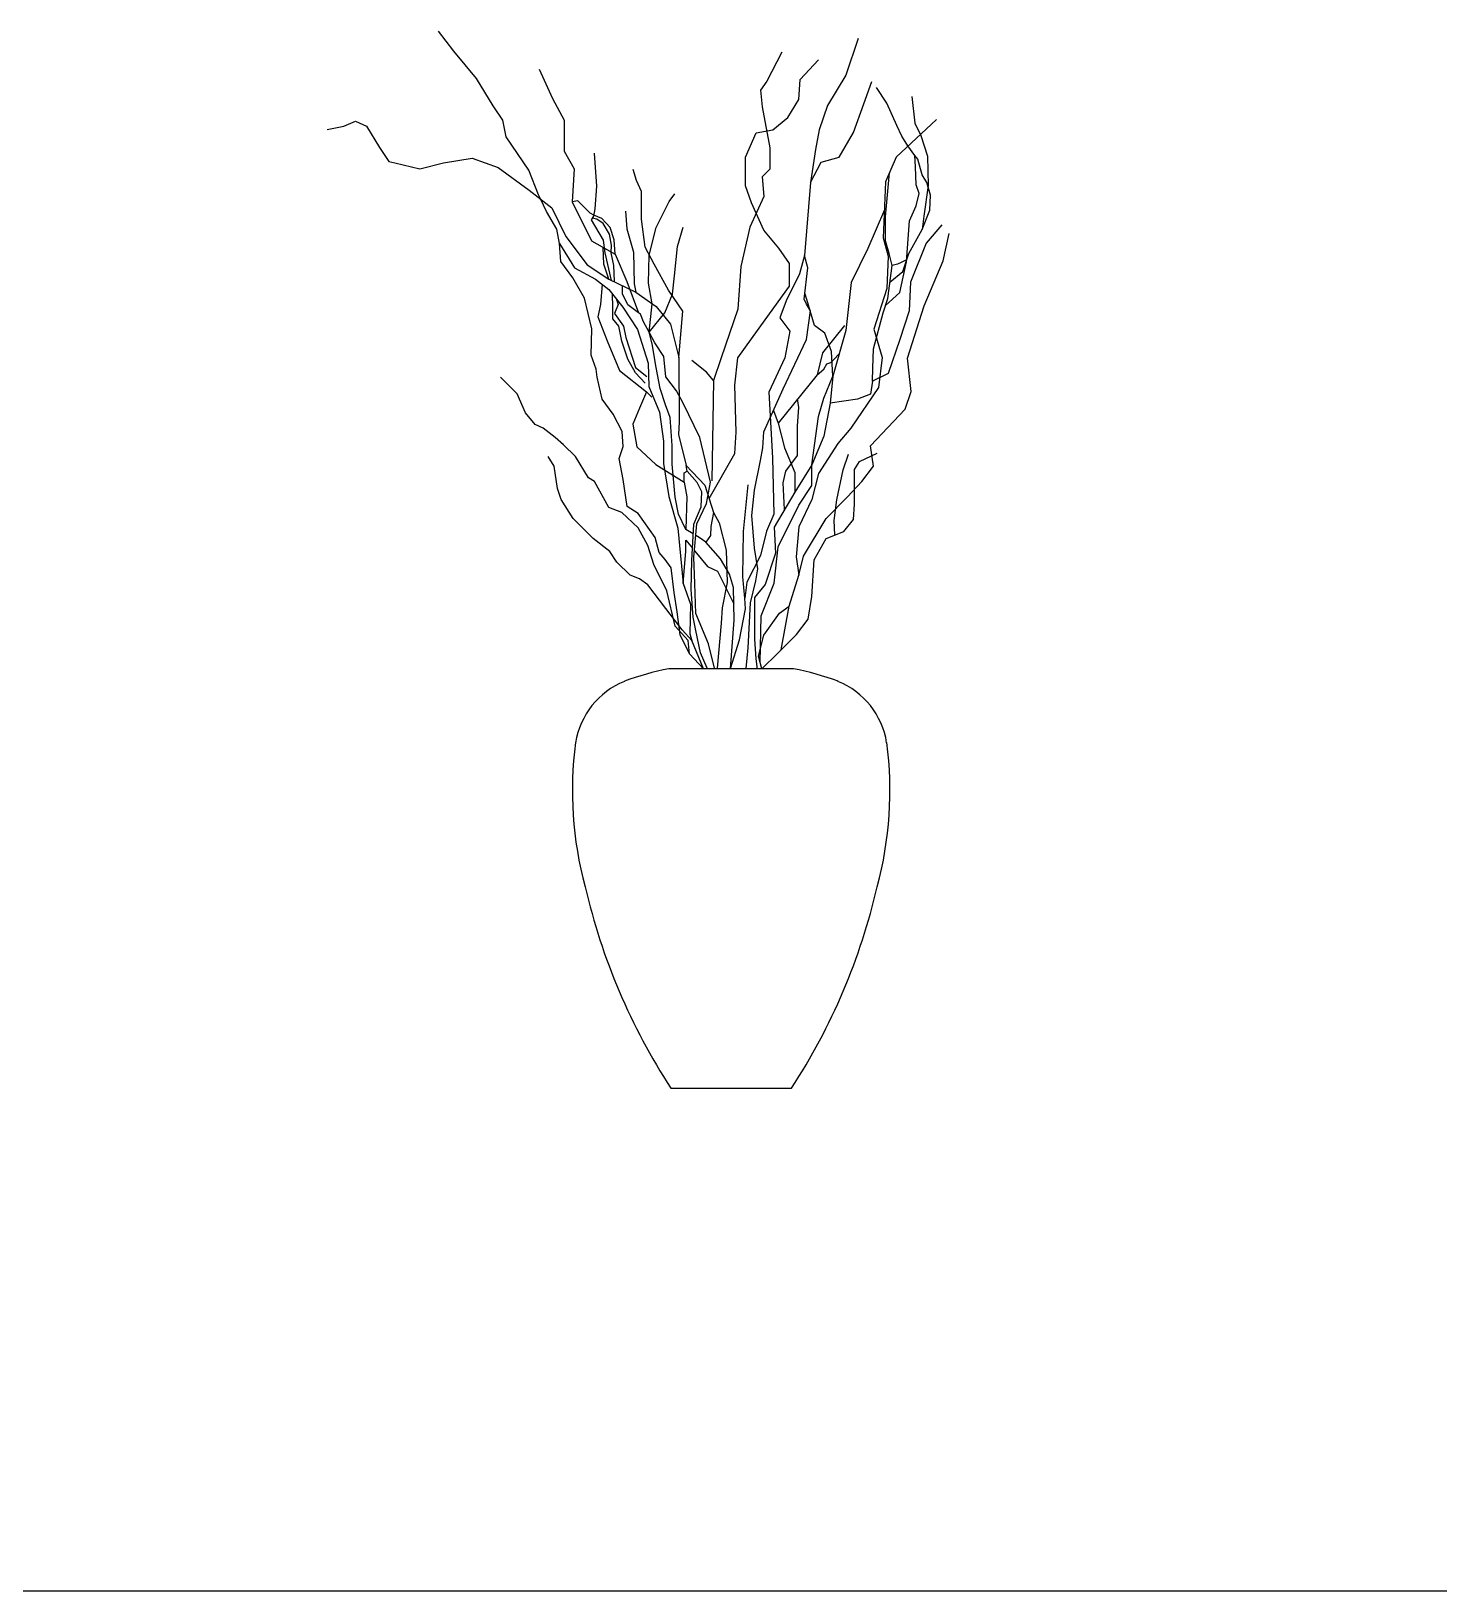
# Model space of a CAD drawing. Header units: millimetres. Extents: x 22565 to 38821, y 15578 to 26720.
# Drawn here: x 31566 to 32457, y 21360 to 22349 of the extents above; entities that cross this region are included whole.
import ezdxf

# ---------------------------------------------------------------- set-up
doc = ezdxf.new("R2010")
doc.units = ezdxf.units.MM
doc.layers.add('www.cad-blocks.net', color=7, linetype='Continuous')

# ---------------------------------------------------------------- blocks, each defined once
blk = doc.blocks.new('A$C0F066760')
for p, q in [((422.1, 379.7, 73.5), (309.4, 379.7, 73.5)), ((311.2, 0, 73.5), (420.4, 0, 73.5))]:
    blk.add_line(p, q)
at = {"elevation": 73.5}
for points in [[(193, 805.2), (191.2, 808.9), (182.6, 831.4), (162.1, 861.5), (158.9, 876.5), (150.3, 889.4), (135.2, 914.2), (114.8, 938.9), (100.8, 957.1)], [(480.6, 950.5), (469.6, 917.3), (453, 889.7), (445.3, 867.7), (442, 850), (437.6, 820.2), (432, 754), (427.6, 737.4), (415.4, 713.1), (409.9, 697.7), (418.8, 685.5), (414.3, 661.2), (400, 630.3), (403.3, 570.7), (404.4, 519.9), (397.8, 504.5), (392.4, 482.4), (379.8, 458.3), (378, 443.8)], [(411.7, 938.1), (397.9, 912), (392.4, 903.7), (393.8, 888.6), (400.7, 851.4), (400.7, 832.1), (393.8, 825.2), (395.2, 807.3), (382.8, 779.8), (374.5, 744), (371.8, 705.4), (356.6, 661.4), (349.7, 640.7), (348.3, 549.9)], [(191.8, 922.6), (204.1, 896.1), (214.7, 876.7), (214.7, 848.5), (223.5, 832.6), (221.8, 802.7), (239.4, 767.4), (260.6, 755.1), (271.2, 730.4), (281.8, 702.2)], [(345.7, 533.9), (369, 574.6), (370.4, 593.9), (369, 636.6), (371.8, 661.4), (396.6, 695.8), (418.6, 726.1), (418.6, 746.7), (409, 760.5), (395.2, 777), (384.2, 801.8), (378.7, 817), (378.7, 843.1), (388.3, 865.1), (403.5, 867.9), (417.2, 878.9), (426.9, 895.4), (428.3, 913.3), (444.8, 931.2)], [(437.6, 820.2), (447.1, 838.4), (463.6, 843.1), (476.6, 865.5), (486, 891.4), (493.1, 911.5)], [(509.5, 729.9), (521.1, 739.4), (526.5, 755.7), (538.7, 777.4), (545.5, 795), (546.2, 808.6), (542.8, 820.1), (538.7, 826.9), (534.7, 841.1), (531.9, 844.5), (525.8, 853.4), (520.4, 862.2), (515.7, 871.7), (506.8, 892), (497.3, 906.2)], [(529.2, 898.1), (531.9, 873.7), (537.4, 862.8), (543.5, 843.9), (544.2, 817.4), (540.1, 789.6), (538.7, 777.4)], [(551.7, 877.3), (515.1, 843.1), (505.6, 820.7), (503.3, 770), (508, 753.5), (506.8, 724), (495, 687.4), (502.6, 661.5), (499, 634.4), (474.2, 597.8), (462.4, 583.7), (444.7, 556.6), (438.8, 533), (427, 508.2), (424.7, 481.1), (426.9, 464.5)], [(0, 868), (15.1, 871.2), (25.8, 875.5), (35.5, 871.2), (47.3, 851.9), (55.9, 839), (61.3, 837.9), (83.9, 832.6), (105.4, 837.9), (131.2, 842.2), (154.9, 833.6), (182.8, 813.2), (203.3, 797.1), (216.2, 771.3), (235.5, 745.5), (254.9, 732.6), (279.6, 720.8), (297.9, 707.9), (310.8, 691.8), (318.3, 661.7), (318.8, 603.4), (318, 592), (325, 563.8), (341.8, 546.1), (349.7, 521.4), (355, 511.8), (361.2, 487.1), (362.1, 458), (357.7, 435.1), (356.8, 421), (353.2, 380.4)], [(241.8, 846.6), (243.8, 816.7), (242.4, 796.4), (241.1, 789.6), (239, 786.2), (249.9, 767.9), (251.3, 756.4), (257.2, 731.5)], [(505.5, 708.6), (518.4, 720.4), (524.5, 748.2), (527.2, 785.5), (533.3, 799.1), (536, 810), (533.3, 818.1), (532.6, 834.4), (531.9, 844.5)], [(318.3, 661.7), (322, 703.7), (309, 722.5), (296.1, 746.1), (287.8, 761.5), (284.6, 787), (284.6, 812.1), (280.2, 822), (276.9, 831.8)], [(493.8, 640.3), (493.9, 652), (494.6, 669.6), (503.4, 702.1), (507.5, 715), (511.6, 744.9), (508.9, 755.7), (505.5, 767.2), (505.5, 788.9), (509.1, 828.9)], [(340.6, 379.7), (327.9, 393.3), (319.7, 410.6), (317, 431.4), (314.3, 448.7), (311.5, 471.3), (306.1, 478.6), (300.6, 485), (297, 498.6), (281.6, 520.3), (271.6, 526.7), (267.9, 551.2), (264.3, 570.2), (267.9, 581.1), (267, 594.7), (258.9, 610.2), (248.9, 623.8), (244.3, 643.7), (243.4, 651), (238.9, 663.7), (239.6, 687.5), (233.1, 715.4), (222.3, 733.7), (211.6, 748.7), (210.5, 764.8), (208, 777.8), (198.7, 793.8), (193, 805.2)], [(291.5, 684.5), (294.3, 710.3), (290.8, 729), (291.4, 754.2), (297.8, 779.4), (309.5, 802.8), (314.8, 809.8)], [(260.6, 755.1), (259.7, 768.3), (256.2, 779.4), (248.6, 787.6), (241.5, 790.5), (238, 792.3), (226.9, 803.4), (221.8, 802.7)], [(270.2, 794), (271.4, 778.2), (277.3, 757.1), (277.9, 728.4), (279.6, 720.8)], [(504.5, 795.3), (489.6, 760.3), (474.3, 729.6), (469.6, 686), (457.8, 644.7)], [(260.2, 730.7), (259.5, 745), (257.1, 756.4), (257.4, 763.3), (255.7, 773.3), (250, 783.1), (244.2, 786.9), (240, 787.8)], [(350.6, 380.4), (345.3, 402.4), (333.8, 429.8), (333, 457.1), (332.1, 480.9), (334.7, 510.9), (343.5, 529.4), (347.1, 548.8), (337.4, 589.3), (322.4, 620.2), (316.2, 631.6), (306.5, 644), (304.7, 662.5), (296.8, 674.8), (291.5, 684.5), (305.6, 702.2), (312.7, 718.9), (314.4, 735.7), (317.1, 762.1), (322.4, 779.7)], [(556.4, 781.8), (542.2, 765.3), (528.1, 729.9), (526.9, 703.9), (518.6, 678), (508, 647.3), (493.8, 640.3), (491.9, 628.5), (480.1, 623.8), (455.4, 620.2)], [(210.5, 764.8), (223.9, 742.9), (242.9, 732.7), (255, 723.2), (267.7, 707.3), (281.1, 687), (290.6, 656.5), (291.3, 635.5), (300.8, 612), (304.6, 585.9), (304.6, 565.6), (309.2, 535.9), (317.6, 507.2), (322.4, 456.9), (329, 438.4), (328.4, 411.4), (330.1, 405.4)], [(410.9, 396.9), (418.3, 436.5), (426.9, 464.5), (431.2, 481.6), (451.7, 516), (471, 535.4), (483.9, 549.3), (494.7, 563.3), (492, 581.6), (523.2, 614.9), (528.6, 631), (525.3, 661.1), (540.4, 708.3), (557.6, 749.2), (563, 773.9)], [(254.9, 732.7), (250.6, 746.2), (250, 761.2)], [(379.2, 380), (381, 398.7), (383.4, 439.6), (388.2, 459.5), (390, 470.3), (387, 489), (384.6, 518.5), (387, 541.4), (392.4, 568.5), (394.3, 579.9), (395.2, 594.3), (412.9, 633.2), (434.1, 678), (437.7, 703.9), (434.1, 709.8), (431.7, 714.6), (435.3, 742.9), (432, 754)], [(524.6, 750), (519.7, 747.6), (516.3, 746.2), (511.6, 744.9)], [(249, 728), (247.6, 709.5), (245.1, 698.6), (253.6, 676.7), (264.6, 649.9), (289, 630.5), (293.8, 625.6)], [(324.8, 506), (318.2, 519.7), (315.2, 535.3), (312.2, 565.2), (312.2, 582), (310.6, 607.3), (306.4, 618.7), (301.4, 633.5), (297.8, 652.7), (294.3, 673.9), (291.5, 684.5), (286.5, 693.8), (283.7, 700.9), (281.8, 702.2), (272.3, 709.4), (267.3, 719.3), (267.3, 726.7)], [(287.9, 638.4), (279.1, 647.9), (272.3, 660.1), (266.9, 676.4), (264.2, 689.9), (258.7, 696.7), (258.7, 706.9), (258.2, 719.2)], [(262.1, 714.3), (263.5, 709.6), (260.1, 701.5), (268.2, 689.9), (270.3, 679.8), (279.1, 652.6), (289.3, 644.5)], [(392, 385.4), (392.8, 427.8), (404.6, 457.3), (408.2, 490.3), (427.1, 528), (438.9, 545.7), (438.9, 564.6), (444.8, 608.2), (449.5, 624.7), (457.8, 644.7), (456.6, 667.1), (450.7, 683.6), (441.2, 690.7), (434.2, 714.3), (432.4, 720)], [(468.4, 690.7), (448.3, 666), (443.6, 645.9), (408.2, 602.3)], [(443.6, 645.9), (449.7, 651), (452.4, 655.8), (456.1, 657.1), (458.5, 659.5), (463.7, 665.4)], [(349.7, 640.7), (343.3, 648.3), (330.3, 658.9)], [(327.9, 393.3), (326.9, 405.4), (315.1, 418.3), (307.6, 450.5), (295.7, 474.1), (290.4, 491.3), (281.7, 507.4), (266.7, 521.4), (254.9, 525.7), (242, 549.3), (236.6, 552.6), (224.7, 571.9), (214, 582.6), (206.5, 589.1), (195.7, 597.7), (188.2, 600.9), (179.6, 611.6), (172, 628.8), (157, 643.9)], [(457.8, 644.7), (455.4, 620.2), (449.5, 590.5), (438.9, 564.6)], [(289, 630.5), (282.9, 615.9), (276.8, 601.3), (280.4, 580.6), (297.5, 564.8), (323.1, 548.9), (325.5, 535.6), (324.8, 506)], [(414.1, 523.9), (412.9, 548), (415.3, 558.7), (425.9, 572.8), (425.9, 599.9), (427.1, 616.4), (425.9, 624.1)], [(404, 613.7), (408.2, 602.3), (414.1, 579.9), (423.5, 557.5), (423.5, 539.8)], [(340.6, 379.7), (330.1, 405.4), (321.5, 415), (306.5, 434.4), (290.4, 455.9), (282.8, 461.2), (274.2, 464.5), (262.4, 476.3), (255.9, 485.9), (240.9, 497.8), (222.6, 516), (211.8, 533.2), (208.6, 542.9), (205.4, 563.3), (200, 571.9)], [(393.6, 379.6), (407.6, 393.5), (424.8, 410.7), (435.5, 424.7), (438.8, 445.1), (440.9, 478.4), (451.7, 497.8), (467.8, 504.2), (476.4, 515), (477.5, 528.9), (477.5, 560.1), (481.8, 567.6), (497.9, 575.1)], [(459.7, 501), (458.9, 513.9), (461.3, 532.7), (467.2, 559.8), (471.9, 574)], [(323.1, 548.9), (323.3, 557.3), (326, 558.6)], [(344, 380.3), (338, 394.1), (333.8, 414.4), (331.4, 426.4), (329.6, 451.5), (330.2, 477.9), (332, 510.8), (338.6, 526.3), (339.2, 540.1), (335, 548.5), (326, 558.6), (325, 563.8)], [(438.9, 564.6), (423.5, 539.8), (404.6, 508), (405.8, 484.4), (396.4, 456.1), (386.9, 444.3), (386.9, 406.6), (388.1, 388.9), (389.3, 379.4)], [(365.3, 380), (373.2, 405.9), (378.6, 434.2), (378, 443.8), (376.2, 463.1), (376.8, 504.1), (381, 546.2)], [(349.7, 521.4), (347.5, 508.5), (347, 500.4), (342.7, 494.5)], [(322.4, 456.9), (324.8, 486.2), (324.8, 496.1)], [(331.5, 501.9), (324.8, 506)], [(324.8, 496.1), (330.8, 489)], [(365.3, 380), (368.6, 423.9), (368, 453.5), (364.2, 465.4), (356.1, 479.4), (342.7, 494.5), (336.7, 498.8), (333.8, 500.6)], [(332.6, 486.8), (332.9, 486.4), (344.3, 472.4), (353.4, 468.1), (363.7, 447.6), (368.3, 438.7)], [(393.6, 379.6), (390.5, 391.2), (395.2, 410.1), (409.4, 430.1), (418.3, 436.5)]]:
    blk.add_lwpolyline(points, dxfattribs=at)
for centre, radius, start, end in [((296.2, 301.6, 73.5), 72.1, 112.1143, 171.0476), ((359, 123.7, 73.5), 260.8, 100.9547, 110.1743), ((372.6, 123.7, 73.5), 260.8, 69.8257, 79.0453), ((435.3, 301.6, 73.5), 72.1, 8.9524, 67.8857), ((554.5, 269.3, 73.5), 332.5, 172.4708, 195.1438), ((177, 269.3, 73.5), 332.5, 344.8562, 7.5292), ((787.6, 310.2, 73.5), 568.5, 192.9856, 213.0683), ((-56, 310.2, 73.5), 568.5, 326.9317, 347.0144)]:
    blk.add_arc(centre, radius, start, end)
blk = doc.blocks.new('format')
at = {"layer": 'www.cad-blocks.net', "color": 155, "true_color": 0x546d8e}
blk.add_line((23683.33, 21360.35), (38820.68, 21360.35), dxfattribs=at)

msp = doc.modelspace()

# ---------------------------------------------------------------- block references
at = {"xscale": 0.7, "yscale": 0.7, "zscale": 0.7}
msp.add_blockref('A$C0F066760', (31753.04, 21678.95), dxfattribs=at)
at = {"layer": 'www.cad-blocks.net'}
msp.add_blockref('format', (0, 0), dxfattribs=at)

doc.saveas('drawing.dxf')
